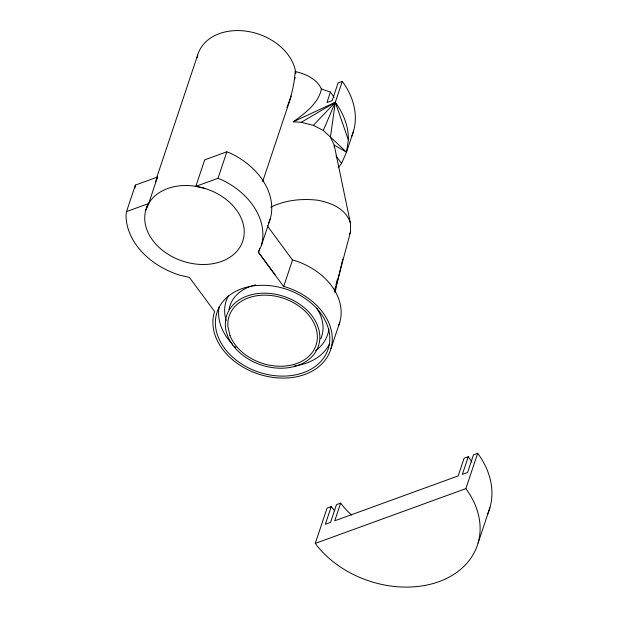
<?xml version="1.0" encoding="UTF-8"?>
<svg xmlns="http://www.w3.org/2000/svg" width="618" height="618" viewBox="0 0 618 618"><rect width="100%" height="100%" fill="white"/><g stroke="black" fill="none" stroke-linecap="round" stroke-linejoin="round"><path stroke-width="0.93" d="M286.906 107.401C291.704 96.107 294.268 83.778 295.219 71.564C305.531 73.743 316.887 78.919 321.414 89C318.378 103.639 304.759 113.465 293.256 121.8L301.244 122.294L313.372 125.354L323.33 130.429L346.497 152.159L341.569 163.438L338.208 167.679M145.848 209.996L148.683 203.515L157.551 177.026L135.388 185.083L126.528 211.572L126.072 214.562A69.988 52.26 18.5 0 0 179.985 275.234L189.402 277.405L214.724 311.673L214.23 312.685A61.082 45.608 18.5 0 0 259.939 374.539A61.082 45.608 18.5 0 0 330.931 348.714L339.8 322.225M134.94 188.073L135.388 185.083M293.256 121.8L335.296 102.279L330.437 137.181L334.207 145.145L346.497 152.159L348.351 139.923L335.296 102.279L342.279 81.406L338.092 82.928L332.183 100.595L326.953 102.495L330.445 92.059L321.414 89M334.956 292.693L342.789 259.073M334.562 290.553L335.489 286.837M335.96 284.975L337.358 279.406M334.577 291.611L350.576 231.673L350.398 223.036L334.207 145.145L334.245 147.061M146.458 208.173L147.679 204.527M156.524 178.1L197.69 55.056M205.014 188.475L195.829 186.366L204.689 159.877L226.852 151.812L230.591 153.279A69.988 52.26 18.5 0 1 270.197 219.158L261.337 245.647L258.432 252.291L283.654 286.543L285.222 286.86A61.082 45.608 18.5 0 1 330.931 348.714M195.829 186.366L217.984 178.308L226.852 151.812M294.662 79.143L295.203 77.536M262.619 181.692L291.287 96.022M259.653 248.637L258.432 252.291L275.056 274.786M283.654 286.543L292.515 260.054L267.293 225.802M346.497 152.159L353.481 131.286M471.874 462.071A80.17 59.861 18.5 0 0 468.274 456.725L462.364 474.385L467.594 472.484L473.504 454.817L477.683 453.295L465.864 488.622A91.626 68.413 18.5 0 1 439.043 581.615A91.626 68.413 18.5 0 1 315.265 543.4L327.076 508.081L331.263 506.559A86.535 64.612 18.5 0 0 334.601 510.777M331.263 506.559L325.354 524.218L330.584 522.318L336.493 504.651L340.672 503.129A75.079 56.06 18.5 0 0 351.65 515.057M340.672 503.129L334.771 520.796L458.177 475.906L464.087 458.247L468.274 456.725M478.093 543.029L489.912 507.71M349.549 234.292L350.576 231.673M323.33 130.429L335.296 102.279A83.986 62.712 18.5 0 1 348.351 139.923M155.419 181.885L157.551 177.026M268.382 223.307L270.197 219.158M313.372 125.354L335.296 102.279L301.244 122.294M270.699 207.239C285.06 200.108 301.638 198.386 317.436 200.186C330.908 202.519 346.049 208.838 350.398 223.036M126.528 211.572L148.683 203.515M315.265 543.4L465.864 488.622M292.515 260.054L294.091 260.371A61.082 45.608 18.5 0 1 338.594 325.678M217.984 178.308L221.731 179.768A69.988 52.26 18.5 0 1 261.337 245.647M336.037 156.006L341.569 163.438M295.219 71.564L295.558 73.102M197.065 57.69A50.9 38.007 18.5 0 1 247.478 31.363A50.9 38.007 18.5 0 1 295.844 73.256M477.683 453.295A91.626 68.413 18.5 0 1 487.625 514.021M329.664 343.662A58.54 43.708 18.5 0 1 294.207 365.972M235.906 347.555A58.54 43.708 18.5 0 1 234.5 346.25M232.476 344.234A58.54 43.708 18.5 0 1 219.212 306.574M328.884 328.954A53.449 39.907 18.5 0 1 315.566 350.684M226.196 320.696A53.449 39.907 18.5 0 1 228.366 295.945M228.969 309.564A48.358 36.107 18.5 0 1 250.22 286.443M251.086 286.142A48.358 36.107 18.5 0 1 255.628 284.852M316.617 308.127A48.358 36.107 18.5 0 1 320.703 338.873M330.445 92.059A72.538 54.16 18.5 0 1 334.168 97.659M342.279 81.406A83.986 62.712 18.5 0 1 351.58 136.64M229.942 335.435L227.857 326.157A45.809 34.206 18.5 0 1 289.518 300.665A45.809 34.206 18.5 0 1 302.99 360.626A45.809 34.206 18.5 0 1 229.942 335.435M154.492 242.573A50.9 38.007 18.5 0 0 240.108 246.86A50.9 38.007 18.5 0 0 188.822 185.593A50.9 38.007 18.5 0 0 154.492 242.573M224.473 348.197A58.54 43.708 18.5 0 0 323.461 358.247A58.54 43.708 18.5 0 0 269.811 285.655A58.54 43.708 18.5 0 0 224.473 348.197M232.839 345.153A48.358 36.107 18.5 0 0 314.608 353.457A48.358 36.107 18.5 0 0 270.298 293.488A48.358 36.107 18.5 0 0 232.839 345.153"/></g></svg>
